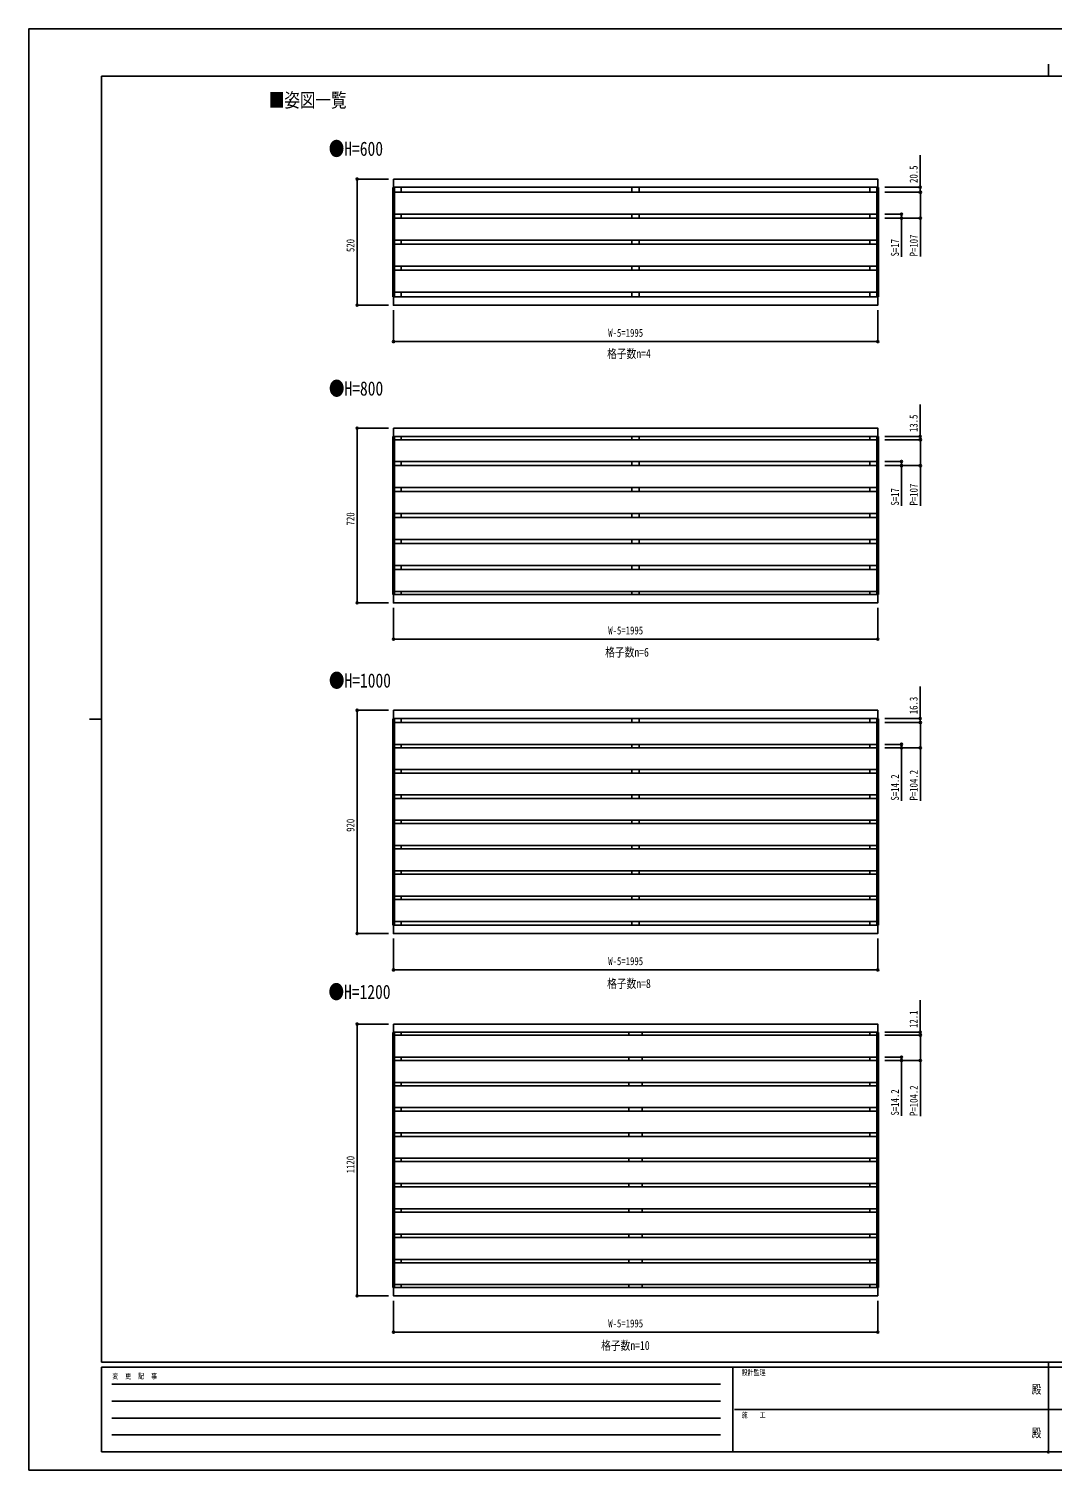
# Model space of a CAD drawing. Units: millimetres, scale not verified. Extents: x -4205 to 4205, y -2970 to 2970.
# Drawn here: x -4205 to 11, y -2970 to 2970 of the extents above; entities that cross this region are included whole.
import ezdxf
from ezdxf.enums import TextEntityAlignment as Align

# ---------------------------------------------------------------- set-up
doc = ezdxf.new("R2010")
doc.units = ezdxf.units.MM
doc.header["$LTSCALE"] = 16
doc.header["$PDMODE"] = 32
doc.header["$PDSIZE"] = 8
for name, color, linetype in [('0-1_USER1', 3, 'Continuous'), ('0-2_YKK_A1', 4, 'Continuous'), ('0-3_YKK_D', 6, 'Continuous'), ('0-4_YKK_ZWAK', 7, 'Continuous')]:
    doc.layers.add(name, color=color, linetype=linetype)
doc.styles.add('ＭＳ ゴシック', font='')
doc.styles.get('ＭＳ ゴシック').set_extended_font_data('MS Gothic')

msp = doc.modelspace()

# ---------------------------------------------------------------- linework, layer by layer
at = {"layer": '0-2_YKK_A1'}
for p, q in [((-2700.71, 2316.91), (-2700.71, 2316.41)), ((-2670.71, 2296.41), (-2670.71, 2316.91)), ((-1720.21, 2296.41), (-1720.21, 2316.91)), ((-1690.21, 2296.41), (-1690.21, 2316.91)), ((-739.71, 2296.41), (-739.71, 2316.91)), ((-709.71, 2316.91), (-709.71, 2316.41)), ((-2705.91, 2316.41), (-2698.71, 2316.41)), ((-2705.91, 2316.41), (-2705.91, 1865.41)), ((-2703.71, 2316.41), (-2703.71, 1865.41)), ((-711.71, 2296.41), (-2698.71, 2296.41)), ((-704.51, 2316.41), (-711.71, 2316.41)), ((-706.71, 2316.41), (-706.71, 1865.41)), ((-704.51, 2316.41), (-704.51, 1865.41)), ((-711.71, 2206.41), (-2698.71, 2206.41)), ((-2670.71, 2189.41), (-2670.71, 2206.41)), ((-1720.21, 2189.41), (-1720.21, 2206.41)), ((-1690.21, 2189.41), (-1690.21, 2206.41)), ((-739.71, 2189.41), (-739.71, 2206.41)), ((-711.71, 2189.41), (-2698.71, 2189.41)), ((-711.71, 2099.41), (-2698.71, 2099.41)), ((-711.71, 2082.41), (-2698.71, 2082.41)), ((-2670.71, 2082.41), (-2670.71, 2099.41)), ((-1720.21, 2082.41), (-1720.21, 2099.41)), ((-1690.21, 2082.41), (-1690.21, 2099.41)), ((-739.71, 2082.41), (-739.71, 2099.41)), ((-711.71, 1992.41), (-2698.71, 1992.41)), ((-711.71, 1975.41), (-2698.71, 1975.41)), ((-2670.71, 1975.41), (-2670.71, 1992.41)), ((-1720.21, 1975.41), (-1720.21, 1992.41)), ((-1690.21, 1975.41), (-1690.21, 1992.41)), ((-739.71, 1975.41), (-739.71, 1992.41)), ((-2700.71, 1865.41), (-2700.71, 1864.91)), ((-711.71, 1885.41), (-2698.71, 1885.41)), ((-2670.71, 1864.91), (-2670.71, 1885.41)), ((-1720.21, 1864.91), (-1720.21, 1885.41)), ((-1690.21, 1864.91), (-1690.21, 1885.41)), ((-739.71, 1864.91), (-739.71, 1885.41)), ((-709.71, 1865.41), (-709.71, 1864.91)), ((-2705.91, 1289.82), (-2698.71, 1289.82)), ((-2705.91, 1289.82), (-2705.91, 638.82)), ((-2703.71, 1289.82), (-2703.71, 638.82)), ((-2700.71, 1290.32), (-2700.71, 1289.82)), ((-711.71, 1276.82), (-2698.71, 1276.82)), ((-2670.71, 1276.82), (-2670.71, 1290.32)), ((-1720.21, 1276.82), (-1720.21, 1290.32)), ((-1690.21, 1276.82), (-1690.21, 1290.32)), ((-739.71, 1276.82), (-739.71, 1290.32)), ((-704.51, 1289.82), (-711.71, 1289.82)), ((-709.71, 1290.32), (-709.71, 1289.82)), ((-706.71, 1289.82), (-706.71, 638.82)), ((-704.51, 1289.82), (-704.51, 638.82)), ((-711.71, 1186.82), (-2698.71, 1186.82)), ((-711.71, 1169.82), (-2698.71, 1169.82)), ((-2670.71, 1169.82), (-2670.71, 1186.82)), ((-1720.21, 1169.82), (-1720.21, 1186.82)), ((-1690.21, 1169.82), (-1690.21, 1186.82)), ((-739.71, 1169.82), (-739.71, 1186.82)), ((-711.71, 1079.82), (-2698.71, 1079.82)), ((-2670.71, 1062.82), (-2670.71, 1079.82)), ((-1720.21, 1062.82), (-1720.21, 1079.82)), ((-1690.21, 1062.82), (-1690.21, 1079.82)), ((-739.71, 1062.82), (-739.71, 1079.82)), ((-711.71, 1062.82), (-2698.71, 1062.82)), ((-711.71, 972.82), (-2698.71, 972.82)), ((-711.71, 955.82), (-2698.71, 955.82)), ((-2670.71, 955.82), (-2670.71, 972.82)), ((-1720.21, 955.82), (-1720.21, 972.82)), ((-1690.21, 955.82), (-1690.21, 972.82)), ((-739.71, 955.82), (-739.71, 972.82)), ((-711.71, 865.82), (-2698.71, 865.82)), ((-711.71, 848.82), (-2698.71, 848.82)), ((-2670.71, 848.82), (-2670.71, 865.82)), ((-1720.21, 848.82), (-1720.21, 865.82)), ((-1690.21, 848.82), (-1690.21, 865.82)), ((-739.71, 848.82), (-739.71, 865.82)), ((-711.71, 758.82), (-2698.71, 758.82)), ((-711.71, 741.82), (-2698.71, 741.82)), ((-2670.71, 741.82), (-2670.71, 758.82)), ((-1720.21, 741.82), (-1720.21, 758.82)), ((-1690.21, 741.82), (-1690.21, 758.82)), ((-739.71, 741.82), (-739.71, 758.82)), ((-2700.71, 638.82), (-2700.71, 638.32)), ((-711.71, 651.82), (-2698.71, 651.82)), ((-2670.71, 638.32), (-2670.71, 651.82)), ((-1720.21, 638.32), (-1720.21, 651.82)), ((-1690.21, 638.32), (-1690.21, 651.82)), ((-739.71, 638.32), (-739.71, 651.82)), ((-709.71, 638.82), (-709.71, 638.32)), ((-2705.91, 127.01), (-2698.71, 127.01)), ((-2705.91, 127.01), (-2705.91, -723.99)), ((-2703.71, 127.01), (-2703.71, -723.99)), ((-2700.71, 127.51), (-2700.71, 127.01)), ((-2670.71, 111.21), (-2670.71, 127.51)), ((-1720.21, 111.21), (-1720.21, 127.51)), ((-1690.21, 111.21), (-1690.21, 127.51)), ((-739.71, 111.21), (-739.71, 127.51)), ((-704.51, 127.01), (-711.71, 127.01)), ((-709.71, 127.51), (-709.71, 127.01)), ((-706.71, 127.01), (-706.71, -723.99)), ((-704.51, 127.01), (-704.51, -723.99)), ((-711.71, 111.21), (-2698.71, 111.21)), ((-711.71, 111.21), (-2698.71, 111.21)), ((-711.71, 21.21), (-2698.71, 21.21)), ((-711.71, 21.21), (-2698.71, 21.21)), ((-711.71, 7.01), (-2698.71, 7.01)), ((-711.71, 7.01), (-2698.71, 7.01)), ((-2670.71, 7.01), (-2670.71, 21.21)), ((-1720.21, 7.01), (-1720.21, 21.21)), ((-1690.21, 7.01), (-1690.21, 21.21)), ((-739.71, 7.01), (-739.71, 21.21)), ((-739.71, 7.01), (-739.71, 21.21)), ((-711.71, -82.99), (-2698.71, -82.99)), ((-711.71, -82.99), (-2698.71, -82.99)), ((-711.71, -97.19), (-2698.71, -97.19)), ((-711.71, -97.19), (-2698.71, -97.19)), ((-2670.71, -97.19), (-2670.71, -82.99)), ((-1720.21, -97.19), (-1720.21, -82.99)), ((-1690.21, -97.19), (-1690.21, -82.99)), ((-739.71, -97.19), (-739.71, -82.99)), ((-739.71, -97.19), (-739.71, -82.99)), ((-711.71, -187.19), (-2698.71, -187.19)), ((-711.71, -187.19), (-2698.71, -187.19)), ((-711.71, -201.39), (-2698.71, -201.39)), ((-711.71, -201.39), (-2698.71, -201.39)), ((-2670.71, -201.39), (-2670.71, -187.19)), ((-1720.21, -201.39), (-1720.21, -187.19)), ((-1690.21, -201.39), (-1690.21, -187.19)), ((-739.71, -201.39), (-739.71, -187.19)), ((-739.71, -201.39), (-739.71, -187.19)), ((-711.71, -291.39), (-2698.71, -291.39)), ((-711.71, -291.39), (-2698.71, -291.39)), ((-2670.71, -305.59), (-2670.71, -291.39)), ((-1720.21, -305.59), (-1720.21, -291.39)), ((-1690.21, -305.59), (-1690.21, -291.39)), ((-739.71, -305.59), (-739.71, -291.39)), ((-739.71, -305.59), (-739.71, -291.39)), ((-711.71, -305.59), (-2698.71, -305.59)), ((-711.71, -305.59), (-2698.71, -305.59)), ((-711.71, -395.59), (-2698.71, -395.59)), ((-711.71, -395.59), (-2698.71, -395.59)), ((-711.71, -409.79), (-2698.71, -409.79)), ((-711.71, -409.79), (-2698.71, -409.79)), ((-2670.71, -409.79), (-2670.71, -395.59)), ((-1720.21, -409.79), (-1720.21, -395.59)), ((-1690.21, -409.79), (-1690.21, -395.59)), ((-739.71, -409.79), (-739.71, -395.59)), ((-739.71, -409.79), (-739.71, -395.59)), ((-711.71, -499.79), (-2698.71, -499.79)), ((-711.71, -499.79), (-2698.71, -499.79)), ((-711.71, -513.99), (-2698.71, -513.99)), ((-711.71, -513.99), (-2698.71, -513.99)), ((-2670.71, -513.99), (-2670.71, -499.79)), ((-1720.21, -513.99), (-1720.21, -499.79)), ((-1690.21, -513.99), (-1690.21, -499.79)), ((-739.71, -513.99), (-739.71, -499.79)), ((-739.71, -513.99), (-739.71, -499.79)), ((-711.71, -603.99), (-2698.71, -603.99)), ((-711.71, -603.99), (-2698.71, -603.99)), ((-711.71, -618.19), (-2698.71, -618.19)), ((-711.71, -618.19), (-2698.71, -618.19)), ((-2670.71, -618.19), (-2670.71, -603.99)), ((-1720.21, -618.19), (-1720.21, -603.99)), ((-1690.21, -618.19), (-1690.21, -603.99)), ((-739.71, -618.19), (-739.71, -603.99)), ((-739.71, -618.19), (-739.71, -603.99)), ((-711.71, -708.19), (-2698.71, -708.19)), ((-711.71, -708.19), (-2698.71, -708.19)), ((-2670.71, -724.49), (-2670.71, -708.19)), ((-1720.21, -724.49), (-1720.21, -708.19)), ((-1690.21, -724.49), (-1690.21, -708.19)), ((-739.71, -724.49), (-739.71, -708.19)), ((-2700.71, -723.99), (-2700.71, -724.49)), ((-709.71, -723.99), (-709.71, -724.49)), ((-2705.91, -1165.95), (-2698.71, -1165.95)), ((-2705.91, -1165.95), (-2705.91, -2216.95)), ((-2703.71, -1165.95), (-2703.71, -2216.95)), ((-2700.71, -1165.45), (-2700.71, -1165.95)), ((-711.71, -1177.55), (-2698.71, -1177.55)), ((-711.71, -1177.55), (-2698.71, -1177.55)), ((-2670.71, -1177.55), (-2670.71, -1165.45)), ((-1732.71, -1177.55), (-1732.71, -1165.45)), ((-1677.71, -1177.55), (-1677.71, -1165.45)), ((-739.71, -1177.55), (-739.71, -1165.45)), ((-704.51, -1165.95), (-711.71, -1165.95)), ((-709.71, -1165.45), (-709.71, -1165.95)), ((-706.71, -1165.95), (-706.71, -2216.95)), ((-704.51, -1165.95), (-704.51, -2216.95)), ((-711.71, -1267.55), (-2698.71, -1267.55)), ((-711.71, -1267.55), (-2698.71, -1267.55)), ((-711.71, -1281.75), (-2698.71, -1281.75)), ((-711.71, -1281.75), (-2698.71, -1281.75)), ((-2670.71, -1281.75), (-2670.71, -1267.55)), ((-1732.71, -1281.75), (-1732.71, -1267.55)), ((-1677.71, -1281.75), (-1677.71, -1267.55)), ((-739.71, -1281.75), (-739.71, -1267.55)), ((-711.71, -1371.75), (-2698.71, -1371.75)), ((-711.71, -1371.75), (-2698.71, -1371.75)), ((-711.71, -1385.95), (-2698.71, -1385.95)), ((-711.71, -1385.95), (-2698.71, -1385.95)), ((-2670.71, -1385.95), (-2670.71, -1371.75)), ((-1732.71, -1385.95), (-1732.71, -1371.75)), ((-1677.71, -1385.95), (-1677.71, -1371.75)), ((-739.71, -1385.95), (-739.71, -1371.75)), ((-711.71, -1475.95), (-2698.71, -1475.95)), ((-711.71, -1475.95), (-2698.71, -1475.95)), ((-2670.71, -1490.15), (-2670.71, -1475.95)), ((-1732.71, -1490.15), (-1732.71, -1475.95)), ((-1677.71, -1490.15), (-1677.71, -1475.95)), ((-739.71, -1490.15), (-739.71, -1475.95)), ((-711.71, -1490.15), (-2698.71, -1490.15)), ((-711.71, -1490.15), (-2698.71, -1490.15)), ((-711.71, -1580.15), (-2698.71, -1580.15)), ((-711.71, -1580.15), (-2698.71, -1580.15)), ((-711.71, -1594.35), (-2698.71, -1594.35)), ((-711.71, -1594.35), (-2698.71, -1594.35)), ((-2670.71, -1594.35), (-2670.71, -1580.15)), ((-1732.71, -1594.35), (-1732.71, -1580.15)), ((-1677.71, -1594.35), (-1677.71, -1580.15)), ((-739.71, -1594.35), (-739.71, -1580.15)), ((-711.71, -1684.35), (-2698.71, -1684.35)), ((-711.71, -1684.35), (-2698.71, -1684.35)), ((-711.71, -1698.55), (-2698.71, -1698.55)), ((-711.71, -1698.55), (-2698.71, -1698.55)), ((-2670.71, -1698.55), (-2670.71, -1684.35)), ((-1732.71, -1698.55), (-1732.71, -1684.35)), ((-1677.71, -1698.55), (-1677.71, -1684.35)), ((-739.71, -1698.55), (-739.71, -1684.35)), ((-711.71, -1788.55), (-2698.71, -1788.55)), ((-711.71, -1788.55), (-2698.71, -1788.55)), ((-711.71, -1802.75), (-2698.71, -1802.75)), ((-711.71, -1802.75), (-2698.71, -1802.75)), ((-2670.71, -1802.75), (-2670.71, -1788.55)), ((-1732.71, -1802.75), (-1732.71, -1788.55)), ((-1677.71, -1802.75), (-1677.71, -1788.55)), ((-739.71, -1802.75), (-739.71, -1788.55)), ((-711.71, -1892.75), (-2698.71, -1892.75)), ((-711.71, -1892.75), (-2698.71, -1892.75)), ((-2670.71, -1906.95), (-2670.71, -1892.75)), ((-1732.71, -1906.95), (-1732.71, -1892.75)), ((-1677.71, -1906.95), (-1677.71, -1892.75)), ((-739.71, -1906.95), (-739.71, -1892.75)), ((-711.71, -1906.95), (-2698.71, -1906.95)), ((-711.71, -1906.95), (-2698.71, -1906.95)), ((-711.71, -1996.95), (-2698.71, -1996.95)), ((-711.71, -1996.95), (-2698.71, -1996.95)), ((-711.71, -2011.15), (-2698.71, -2011.15)), ((-711.71, -2011.15), (-2698.71, -2011.15)), ((-2670.71, -2011.15), (-2670.71, -1996.95)), ((-1732.71, -2011.15), (-1732.71, -1996.95)), ((-1677.71, -2011.15), (-1677.71, -1996.95)), ((-739.71, -2011.15), (-739.71, -1996.95)), ((-711.71, -2101.15), (-2698.71, -2101.15)), ((-711.71, -2101.15), (-2698.71, -2101.15)), ((-711.71, -2115.35), (-2698.71, -2115.35)), ((-711.71, -2115.35), (-2698.71, -2115.35)), ((-2670.71, -2115.35), (-2670.71, -2101.15)), ((-1732.71, -2115.35), (-1732.71, -2101.15)), ((-1677.71, -2115.35), (-1677.71, -2101.15)), ((-739.71, -2115.35), (-739.71, -2101.15)), ((-2700.71, -2216.95), (-2700.71, -2217.45)), ((-711.71, -2205.35), (-2698.71, -2205.35)), ((-711.71, -2205.35), (-2698.71, -2205.35)), ((-2670.71, -2217.45), (-2670.71, -2205.35)), ((-1732.71, -2217.45), (-1732.71, -2205.35)), ((-1677.71, -2217.45), (-1677.71, -2205.35)), ((-739.71, -2217.45), (-739.71, -2205.35)), ((-709.71, -2216.95), (-709.71, -2217.45))]:
    msp.add_line(p, q, dxfattribs=at)
for points in [[(-2702.71, 2350.91), (-707.71, 2350.91), (-707.71, 2316.91), (-2702.71, 2316.91)], [(-2702.71, 1864.91), (-707.71, 1864.91), (-707.71, 1830.91), (-2702.71, 1830.91)], [(-2702.71, 1324.32), (-707.71, 1324.32), (-707.71, 1290.32), (-2702.71, 1290.32)], [(-2702.71, 638.32), (-707.71, 638.32), (-707.71, 604.32), (-2702.71, 604.32)], [(-2702.71, 161.51), (-707.71, 161.51), (-707.71, 127.51), (-2702.71, 127.51)], [(-2702.71, -724.49), (-707.71, -724.49), (-707.71, -758.49), (-2702.71, -758.49)], [(-2702.71, -1131.45), (-707.71, -1131.45), (-707.71, -1165.45), (-2702.71, -1165.45)], [(-2702.71, -2217.45), (-707.71, -2217.45), (-707.71, -2251.45), (-2702.71, -2251.45)]]:
    msp.add_lwpolyline(points, close=True, dxfattribs=at)
for points in [[(-2698.71, 2316.41), (-2698.71, 1865.41), (-2705.91, 1865.41)], [(-711.71, 2316.41), (-711.71, 1865.41), (-704.51, 1865.41)], [(-2698.71, 1289.82), (-2698.71, 638.82), (-2705.91, 638.82)], [(-711.71, 1289.82), (-711.71, 638.82), (-704.51, 638.82)], [(-2698.71, 127.01), (-2698.71, -723.99), (-2705.91, -723.99)], [(-711.71, 127.01), (-711.71, -723.99), (-704.51, -723.99)], [(-2698.71, -1165.95), (-2698.71, -2216.95), (-2705.91, -2216.95)], [(-711.71, -1165.95), (-711.71, -2216.95), (-704.51, -2216.95)]]:
    msp.add_lwpolyline(points, dxfattribs=at)
at = {"layer": '0-3_YKK_D'}
for p, q in [((-2722.71, 2350.91), (-2853.71, 2350.91)), ((-2852.71, 1830.91), (-2852.71, 2350.91)), ((-678.51, 2316.91), (-531.71, 2316.91)), ((-678.51, 2296.41), (-531.3, 2296.41)), ((-678.51, 2296.41), (-531.71, 2296.41)), ((-678.51, 2206.41), (-608.71, 2206.41)), ((-678.51, 2189.41), (-531.3, 2189.41)), ((-678.51, 2189.41), (-608.71, 2189.41)), ((-2722.71, 1830.91), (-2853.71, 1830.91)), ((-2702.71, 1810.91), (-2702.71, 1679.91)), ((-707.71, 1810.91), (-707.71, 1679.91)), ((-707.71, 1680.91), (-2702.71, 1680.91)), ((-2722.71, 1324.32), (-2853.71, 1324.32)), ((-2852.71, 604.32), (-2852.71, 1324.32)), ((-678.51, 1290.32), (-531.71, 1290.32)), ((-678.51, 1276.82), (-531.3, 1276.82)), ((-678.51, 1276.82), (-531.71, 1276.82)), ((-678.51, 1186.82), (-608.71, 1186.82)), ((-678.51, 1169.82), (-531.3, 1169.82)), ((-678.51, 1169.82), (-608.71, 1169.82)), ((-2722.71, 604.32), (-2853.71, 604.32)), ((-2702.71, 584.32), (-2702.71, 453.32)), ((-707.71, 584.32), (-707.71, 453.32)), ((-707.71, 454.32), (-2702.71, 454.32)), ((-2722.71, 161.51), (-2853.71, 161.51)), ((-2852.71, -758.49), (-2852.71, 161.51)), ((-678.51, 127.51), (-531.71, 127.51)), ((-678.51, 111.21), (-531.3, 111.21)), ((-678.51, 111.21), (-531.71, 111.21)), ((-678.51, 21.21), (-608.71, 21.21)), ((-678.51, 7.01), (-531.3, 7.01)), ((-678.51, 7.01), (-608.71, 7.01)), ((-2722.71, -758.49), (-2853.71, -758.49)), ((-2702.71, -778.49), (-2702.71, -909.49)), ((-707.71, -778.49), (-707.71, -909.49)), ((-707.71, -908.49), (-2702.71, -908.49)), ((-2722.71, -1131.45), (-2853.71, -1131.45)), ((-2852.71, -2251.45), (-2852.71, -1131.45)), ((-678.51, -1165.45), (-531.71, -1165.45)), ((-678.51, -1177.55), (-531.3, -1177.55)), ((-678.51, -1177.55), (-531.71, -1177.55)), ((-678.51, -1267.55), (-608.71, -1267.55)), ((-678.51, -1281.75), (-531.3, -1281.75)), ((-678.51, -1281.75), (-608.71, -1281.75)), ((-2722.71, -2251.45), (-2853.71, -2251.45)), ((-2702.71, -2271.45), (-2702.71, -2402.45)), ((-707.71, -2271.45), (-707.71, -2402.45)), ((-707.71, -2401.45), (-2702.71, -2401.45))]:
    msp.add_line(p, q, dxfattribs=at)
for points in [[(-532.71, 2296.41), (-532.71, 2316.91), (-532.71, 2448.71)], [(-532.3, 2296.41), (-532.3, 2189.41), (-532.3, 2031.21)], [(-609.71, 2206.41), (-609.71, 2189.41), (-609.71, 2031.01)], [(-532.71, 1276.82), (-532.71, 1290.32), (-532.71, 1422.12)], [(-532.3, 1276.82), (-532.3, 1169.82), (-532.3, 1004.62)], [(-609.71, 1186.82), (-609.71, 1169.82), (-609.71, 1004.42)], [(-532.71, 111.21), (-532.71, 127.51), (-532.71, 259.31)], [(-532.3, 111.21), (-532.3, 7.01), (-532.3, -211.19)], [(-609.71, 21.21), (-609.71, 7.01), (-609.71, -211.39)], [(-532.71, -1177.55), (-532.71, -1165.45), (-532.71, -1033.65)], [(-532.3, -1177.55), (-532.3, -1281.75), (-532.3, -1511.15)], [(-609.71, -1267.55), (-609.71, -1281.75), (-609.71, -1509.35)]]:
    msp.add_lwpolyline(points, dxfattribs=at)
for centre in [(-2852.71, 2350.91), (-532.71, 2316.91), (-532.71, 2296.41), (-532.3, 2296.41), (-609.71, 2206.41), (-609.71, 2189.41), (-532.3, 2189.41), (-2852.71, 1830.91), (-2702.71, 1680.91), (-707.71, 1680.91), (-2852.71, 1324.32), (-532.71, 1290.32), (-532.71, 1276.82), (-532.3, 1276.82), (-609.71, 1186.82), (-609.71, 1169.82), (-532.3, 1169.82), (-2852.71, 604.32), (-2702.71, 454.32), (-707.71, 454.32), (-2852.71, 161.51), (-532.71, 127.51), (-532.71, 111.21), (-532.3, 111.21), (-609.71, 21.21), (-609.71, 7.01), (-532.3, 7.01), (-2852.71, -758.49), (-2702.71, -908.49), (-707.71, -908.49), (-2852.71, -1131.45), (-532.71, -1165.45), (-532.71, -1177.55), (-532.3, -1177.55), (-609.71, -1267.55), (-609.71, -1281.75), (-532.3, -1281.75), (-2852.71, -2251.45), (-2702.71, -2401.45), (-707.71, -2401.45)]:
    msp.add_circle(centre, 4.25, dxfattribs=at)
at = {"layer": '0-4_YKK_ZWAK'}
for p, q in [((-4.98, 2825), (-4.98, 2775)), ((3895.02, 2775), (-3904.98, 2775)), ((-3904.98, -2525), (-3904.98, 2775)), ((-3954.98, 125), (-3904.98, 125)), ((3895.02, -2525), (-3904.98, -2525)), ((-1304.98, -2545), (-3904.98, -2545)), ((-3904.98, -2895), (-3904.98, -2545)), ((-1304.98, -2545), (-1304.98, -2895)), ((-4.98, -2545), (-1304.98, -2545)), ((-4.98, -2525), (-4.98, -2895)), ((1295.02, -2545), (-4.98, -2545)), ((-3862.48, -2615), (-1354.98, -2615)), ((-3862.48, -2685), (-1354.98, -2685)), ((-1297.48, -2720), (-4.98, -2720)), ((-4.98, -2720), (1295.02, -2720)), ((-3862.48, -2755), (-1354.98, -2755)), ((-3862.48, -2825), (-1354.98, -2825)), ((-3904.98, -2895), (-1304.98, -2895)), ((-1304.98, -2895), (-4.98, -2895)), ((-4.98, -2895), (1295.02, -2895))]:
    msp.add_line(p, q, dxfattribs=at)
msp.add_lwpolyline([(-4205, -2970), (4205, -2970), (4205, 2970), (-4205, 2970)], close=True, dxfattribs=at)
msp.add_point((-4.98, -2895), dxfattribs=at)

# ---------------------------------------------------------------- texts
at = {"layer": '0-1_USER1', "style": 'ＭＳ ゴシック', "width": 0.8}
for s, height, p in [('■姿図一覧', 58.65, (-3216.14, 2629.24)), ('●H=600', 58.65, (-2969.37, 2429)), ('格子数n=4', 36.66, (-1822.54, 1602.08)), ('●H=800', 58.65, (-2968.69, 1440.9)), ('格子数n=6', 36.66, (-1830.54, 371.64)), ('●H=1000', 58.65, (-2968.69, 237.45)), ('格子数n=8', 36.66, (-1822.54, -993.8)), ('●H=1200', 58.65, (-2970.45, -1045.77)), ('格子数n=10', 36.66, (-1847.14, -2485.21))]:
    msp.add_text(s, height=height, dxfattribs=at).set_placement(p, align=Align.BOTTOM_LEFT)
at = {"layer": '0-3_YKK_D', "style": 'ＭＳ ゴシック', "width": 0.8}
for s, p in [('20.5', (-533.71, 2334.91)), ('520', (-2853.71, 2050.11)), ('S=17', (-610.71, 2032.01)), ('P=107', (-533.3, 2032.21)), ('13.5', (-533.71, 1308.32)), ('S=17', (-610.71, 1005.42)), ('P=107', (-533.3, 1005.62)), ('720', (-2853.71, 923.52)), ('16.3', (-533.71, 145.51)), ('S=14.2', (-610.71, -210.39)), ('P=104.2', (-533.3, -210.19)), ('920', (-2853.71, -339.29)), ('12.1', (-533.71, -1147.45)), ('S=14.2', (-610.71, -1508.35)), ('P=104.2', (-533.3, -1510.15)), ('1120', (-2853.71, -1746.65))]:
    msp.add_text(s, height=32.99, rotation=90, dxfattribs=at).set_placement(p, align=Align.BOTTOM_LEFT)
for p in [(-1818.01, 1690.91), (-1818.01, 464.32), (-1818.01, -898.49), (-1818.01, -2391.45)]:
    msp.add_text('W-5=1995', height=32.99, dxfattribs=at).set_placement(p, align=Align.BOTTOM_LEFT)
at = {"layer": '0-4_YKK_ZWAK', "style": 'ＭＳ ゴシック', "width": 0.8}
for s, height, p in [('設計監理', 21.99, (-1268.31, -2585)), ('変  更  記  事', 21.99, (-3861.31, -2600)), ('殿', 36.66, (-73.67, -2665.83)), ('施\u3000\u3000工', 21.99, (-1268.31, -2760)), ('殿', 36.66, (-73.67, -2845.83))]:
    msp.add_text(s, height=height, dxfattribs=at).set_placement(p, align=Align.BOTTOM_LEFT)

doc.saveas('drawing.dxf')
